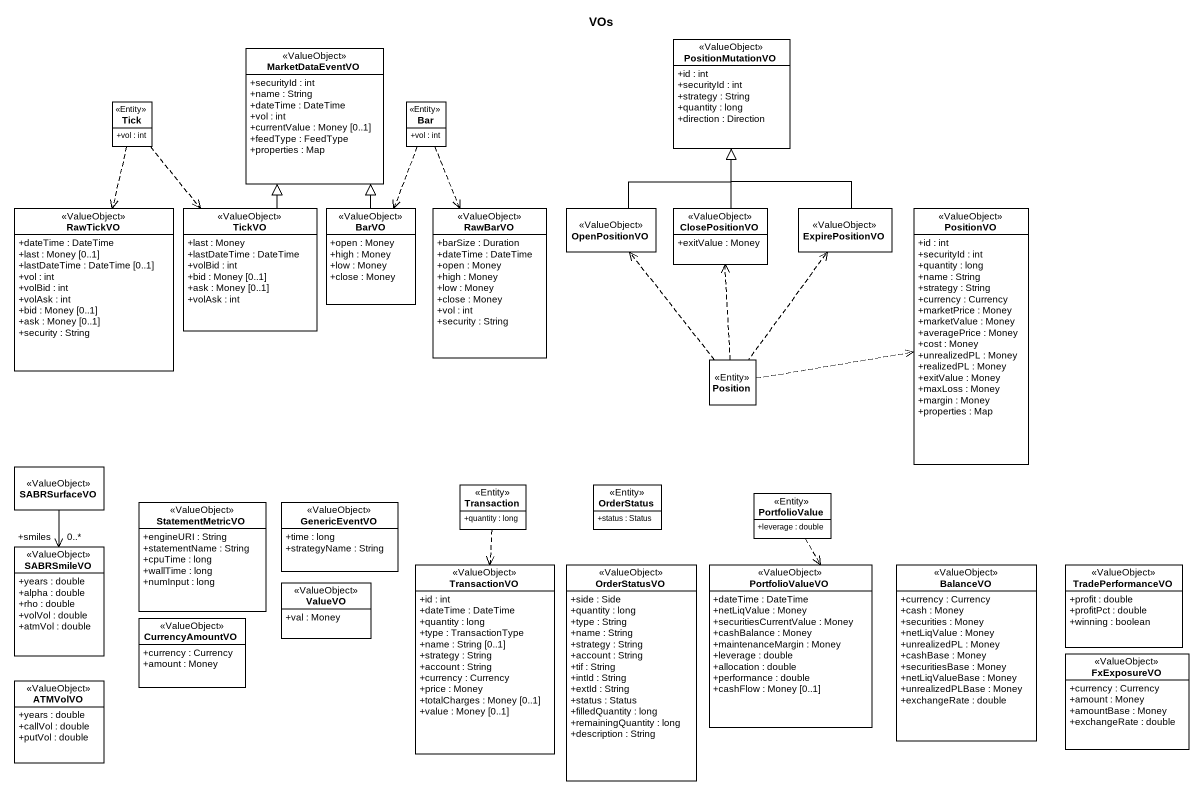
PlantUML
@startuml
title VOs
hide circle
hide empty members
skinparam classAttributeIconSize 0
class MarketDataEventVO <<ValueObject>> {
  +securityId : int
  +name : String
  +dateTime : DateTime
  +vol : int
  +currentValue : Money [0..1]
  +feedType : FeedType
  +properties : Map
}
class PositionMutationVO <<ValueObject>> {
  +id : int
  +securityId : int
  +strategy : String
  +quantity : long
  +direction : Direction
}
class Tick <<Entity>> {
  +vol : int
}
class Bar <<Entity>> {
  +vol : int
}
class RawTickVO <<ValueObject>> {
  +dateTime : DateTime
  +last : Money [0..1]
  +lastDateTime : DateTime [0..1]
  +vol : int
  +volBid : int
  +volAsk : int
  +bid : Money [0..1]
  +ask : Money [0..1]
  +security : String
}
class TickVO <<ValueObject>> {
  +last : Money
  +lastDateTime : DateTime
  +volBid : int
  +bid : Money [0..1]
  +ask : Money [0..1]
  +volAsk : int
}
class BarVO <<ValueObject>> {
  +open : Money
  +high : Money
  +low : Money
  +close : Money
}
class RawBarVO <<ValueObject>> {
  +barSize : Duration
  +dateTime : DateTime
  +open : Money
  +high : Money
  +low : Money
  +close : Money
  +vol : int
  +security : String
}
class OpenPositionVO <<ValueObject>>
class ClosePositionVO <<ValueObject>> {
  +exitValue : Money
}
class ExpirePositionVO <<ValueObject>>
class PositionVO <<ValueObject>> {
  +id : int
  +securityId : int
  +quantity : long
  +name : String
  +strategy : String
  +currency : Currency
  +marketPrice : Money
  +marketValue : Money
  +averagePrice : Money
  +cost : Money
  +unrealizedPL : Money
  +realizedPL : Money
  +exitValue : Money
  +maxLoss : Money
  +margin : Money
  +properties : Map
}
class Position <<Entity>>
class SABRSurfaceVO <<ValueObject>>
class StatementMetricVO <<ValueObject>> {
  +engineURI : String
  +statementName : String
  +cpuTime : long
  +wallTime : long
  +numInput : long
}
class GenericEventVO <<ValueObject>> {
  +time : long
  +strategyName : String
}
class Transaction <<Entity>> {
  +quantity : long
}
class OrderStatus <<Entity>> {
  +status : Status
}
class PortfolioValue <<Entity>> {
  +leverage : double
}
class SABRSmileVO <<ValueObject>> {
  +years : double
  +alpha : double
  +rho : double
  +volVol : double
  +atmVol : double
}
class ValueVO <<ValueObject>> {
  +val : Money
}
class TransactionVO <<ValueObject>> {
  +id : int
  +dateTime : DateTime
  +quantity : long
  +type : TransactionType
  +name : String [0..1]
  +strategy : String
  +account : String
  +currency : Currency
  +price : Money
  +totalCharges : Money [0..1]
  +value : Money [0..1]
}
class OrderStatusVO <<ValueObject>> {
  +side : Side
  +quantity : long
  +type : String
  +name : String
  +strategy : String
  +account : String
  +tif : String
  +intId : String
  +extId : String
  +status : Status
  +filledQuantity : long
  +remainingQuantity : long
  +description : String
}
class PortfolioValueVO <<ValueObject>> {
  +dateTime : DateTime
  +netLiqValue : Money
  +securitiesCurrentValue : Money
  +cashBalance : Money
  +maintenanceMargin : Money
  +leverage : double
  +allocation : double
  +performance : double
  +cashFlow : Money [0..1]
}
class BalanceVO <<ValueObject>> {
  +currency : Currency
  +cash : Money
  +securities : Money
  +netLiqValue : Money
  +unrealizedPL : Money
  +cashBase : Money
  +securitiesBase : Money
  +netLiqValueBase : Money
  +unrealizedPLBase : Money
  +exchangeRate : double
}
class TradePerformanceVO <<ValueObject>> {
  +profit : double
  +profitPct : double
  +winning : boolean
}
class CurrencyAmountVO <<ValueObject>> {
  +currency : Currency
  +amount : Money
}
class FxExposureVO <<ValueObject>> {
  +currency : Currency
  +amount : Money
  +amountBase : Money
  +exchangeRate : double
}
class ATMVolVO <<ValueObject>> {
  +years : double
  +callVol : double
  +putVol : double
}
Tick ..> RawTickVO
Tick ..> TickVO
Bar ..> BarVO
Bar ..> RawBarVO
TickVO -up-|> MarketDataEventVO
BarVO -up-|> MarketDataEventVO
OpenPositionVO -up-|> PositionMutationVO
ClosePositionVO -up-|> PositionMutationVO
ExpirePositionVO -up-|> PositionMutationVO
Position .up.> OpenPositionVO
Position .up.> ClosePositionVO
Position .up.> ExpirePositionVO
Position .right.> PositionVO
SABRSurfaceVO --> "0..*\n+smiles" SABRSmileVO
Transaction ..> TransactionVO
PortfolioValue ..> PortfolioValueVO
@enduml
